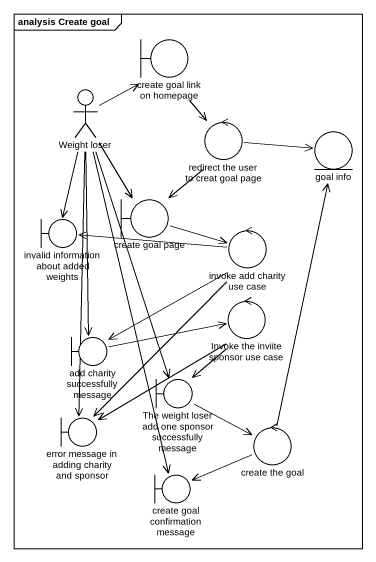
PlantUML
@startuml
mainframe analysis Create goal
boundary "create goal link on homepage" as create_goal_link_on_homepage
actor "Weight loser" as Weight_loser
control "redirect the user to creat goal page" as redirect_the_user_to_creat
entity "goal info" as goal_info
boundary "invalid information about added weights" as invalid_information_about
boundary "create goal page" as create_goal_page
control "invoke add charity use case" as invoke_add_charity_use_case
control "Invoke the inviite sponsor use case" as Invoke_the_inviite_sponsor
boundary "add charity successfully message" as add_charity_successfully
boundary "The weight loser add one sponsor successfully message" as The_weight_loser_add_one
boundary "error message in adding charity and sponsor" as error_message_in_adding
control "create the goal" as create_the_goal
boundary "create goal confirmation message" as create_goal_confirmation
create_goal_link_on_homepage --> redirect_the_user_to_creat
Weight_loser -up-> create_goal_link_on_homepage
Weight_loser --> invalid_information_about
Weight_loser --> create_goal_page
Weight_loser --> add_charity_successfully
Weight_loser --> The_weight_loser_add_one
Weight_loser --> error_message_in_adding
Weight_loser --> create_goal_confirmation
redirect_the_user_to_creat -right-> goal_info
redirect_the_user_to_creat --> create_goal_page
create_goal_page -right-> invoke_add_charity_use_case
invoke_add_charity_use_case -left-> invalid_information_about
invoke_add_charity_use_case --> add_charity_successfully
invoke_add_charity_use_case --> error_message_in_adding
Invoke_the_inviite_sponsor --> The_weight_loser_add_one
Invoke_the_inviite_sponsor --> error_message_in_adding
add_charity_successfully -right-> Invoke_the_inviite_sponsor
The_weight_loser_add_one -right-> create_the_goal
create_the_goal -up-> goal_info
create_the_goal -left-> create_goal_confirmation
@enduml
